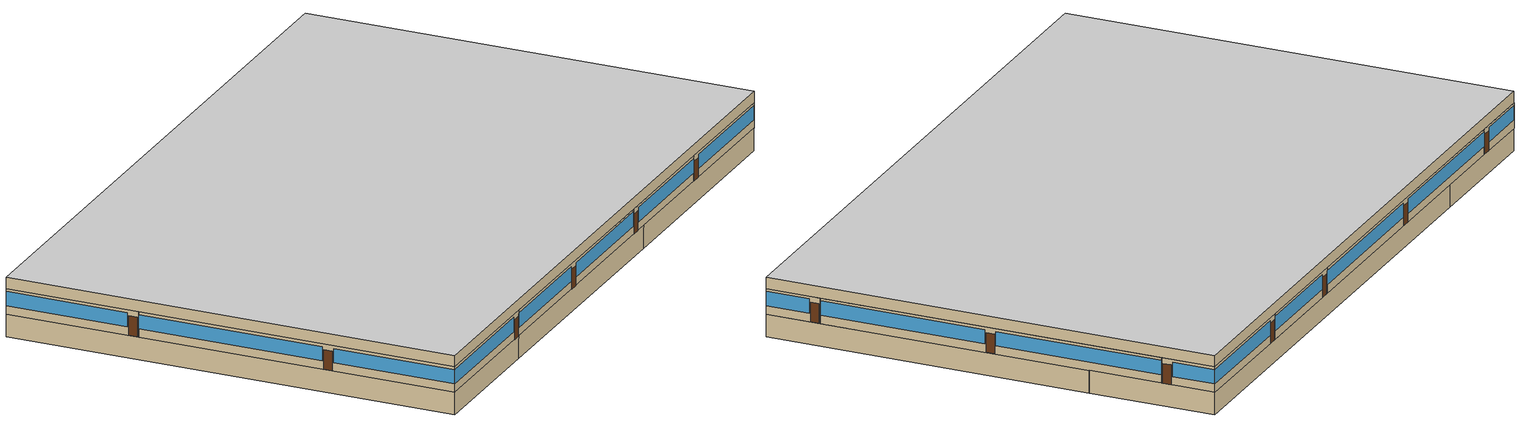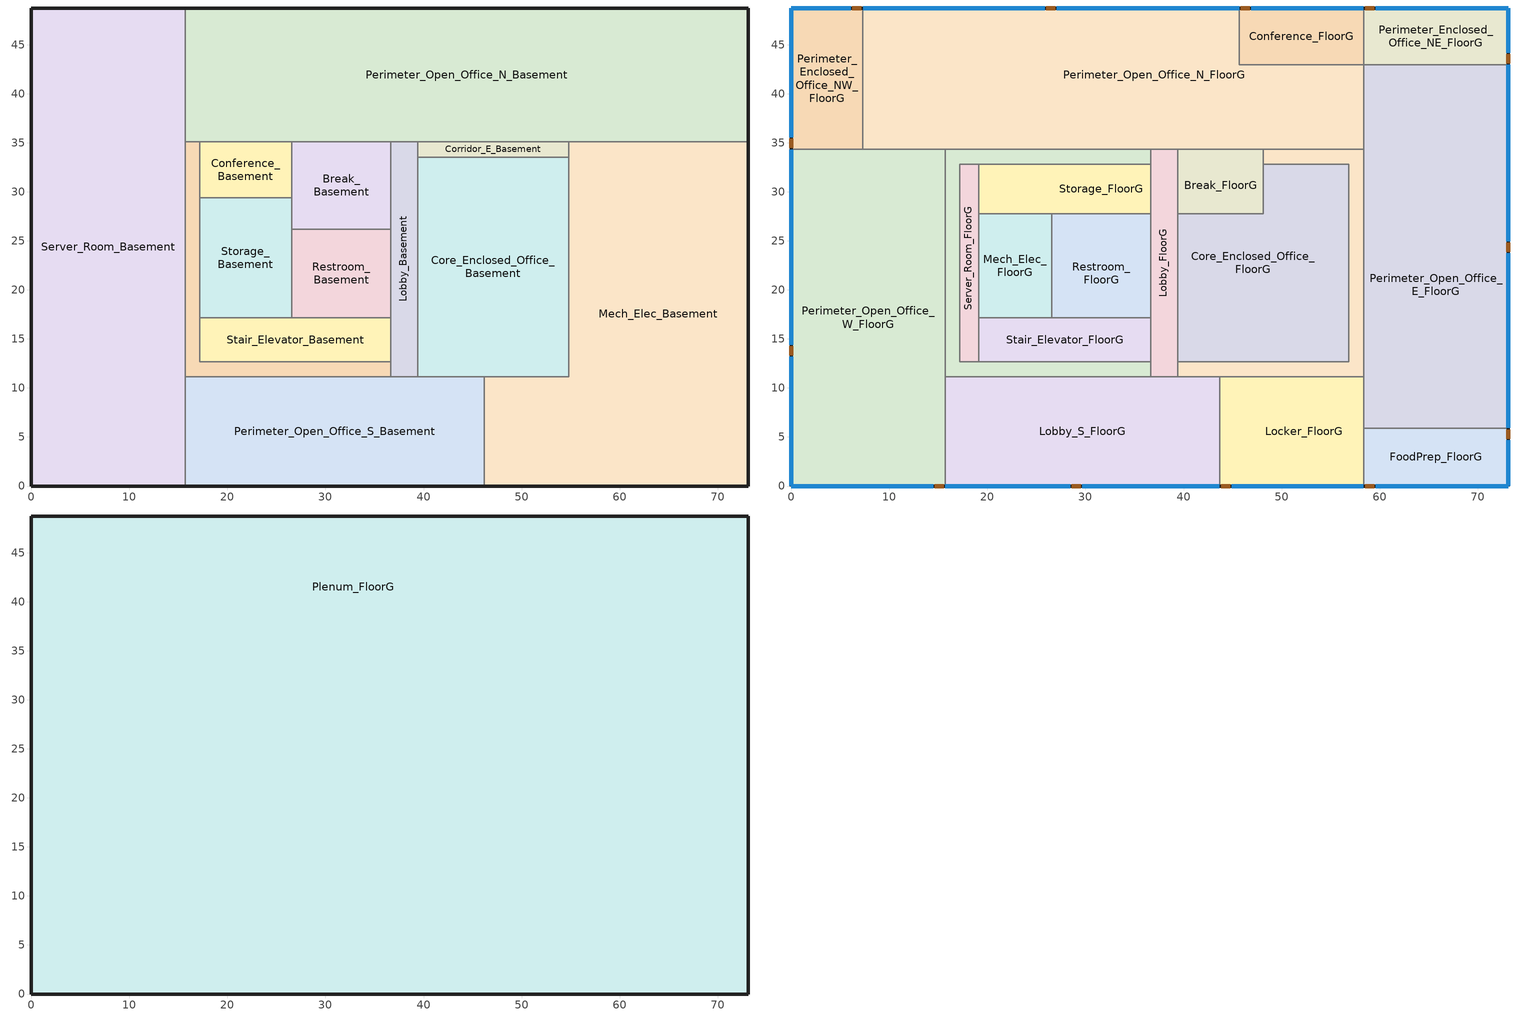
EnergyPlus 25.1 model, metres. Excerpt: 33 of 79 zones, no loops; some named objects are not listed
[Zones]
Break_Basement
 floor ground (GroundContactFloor): 36.67,35.12 36.67,26.19 26.55,26.19 26.55,35.12 z-2.44
 wall to Lobby_Basement (IntWall_MetalFramed): 36.67,26.19 36.67,35.12 z-2.44:0
 wall to Restroom_Basement (IntWall_MetalFramed): 26.55,26.19 36.67,26.19 z-2.44:0
 wall to Storage_Basement (IntWall_MetalFramed): 26.55,29.37 26.55,26.19 z-2.44:0
 wall to Conference_Basement (IntWall_MetalFramed): 26.55,35.12 26.55,29.37 z-2.44:0
 wall to Perimeter_Open_Office_N_Basement (IntWall_MetalFramed): 36.67,35.12 26.55,35.12 z-2.44:0
Conference_Basement
 floor ground (GroundContactFloor): 26.55,35.12 26.55,29.37 17.19,29.37 17.19,35.12 z-2.44
 wall to Corridor_W_Basement (IntWall_MetalFramed): 17.19,35.12 17.19,29.37 z-2.44:0
 wall to Perimeter_Open_Office_N_Basement (IntWall_MetalFramed): 26.55,35.12 17.19,35.12 z-2.44:0
 wall to Storage_Basement (IntWall_MetalFramed): 17.19,29.37 26.55,29.37 z-2.44:0
Core_Enclosed_Office_Basement
 floor ground (GroundContactFloor): 54.79,33.53 54.79,11.16 39.41,11.16 39.41,33.53 z-2.44
 wall to Mech_Elec_Basement (IntWall_MetalFramed): 46.18,11.16 54.79,11.16 54.79,33.53 z-2.44:0
 wall to Perimeter_Open_Office_S_Basement (IntWall_MetalFramed): 39.41,11.16 46.18,11.16 z-2.44:0
 wall to Lobby_Basement (IntWall_MetalFramed): 39.41,33.53 39.41,11.16 z-2.44:0
 wall to Corridor_E_Basement (IntWall_MetalFramed): 54.79,33.53 39.41,33.53 z-2.44:0
Corridor_E_Basement
 floor ground (GroundContactFloor): 54.79,35.12 54.79,33.53 39.41,33.53 39.41,35.12 z-2.44
 wall to Mech_Elec_Basement (IntWall_MetalFramed): 54.79,33.53 54.79,35.12 z-2.44:0
 wall to Lobby_Basement (IntWall_MetalFramed): 39.41,35.12 39.41,33.53 z-2.44:0
 wall to Perimeter_Open_Office_N_Basement (IntWall_MetalFramed): 54.79,35.12 39.41,35.12 z-2.44:0
Corridor_W_Basement
 floor ground (GroundContactFloor): 17.19,35.12 17.19,12.66 36.67,12.66 36.67,11.16 15.68,11.16 15.68,35.12 z-2.44
 wall to Stair_Elevator_Basement (IntWall_MetalFramed): 36.67,12.66 17.19,12.66 17.19,17.15 z-2.44:0
 wall to Lobby_Basement (IntWall_MetalFramed): 36.67,11.16 36.67,12.66 z-2.44:0
 wall to Perimeter_Open_Office_N_Basement (IntWall_MetalFramed): 17.19,35.12 15.68,35.12 z-2.44:0
 wall to Perimeter_Open_Office_S_Basement (IntWall_MetalFramed): 15.68,11.16 36.67,11.16 z-2.44:0
 wall to Server_Room_Basement (IntWall_MetalFramed): 15.68,35.12 15.68,11.16 z-2.44:0
 wall to Storage_Basement (IntWall_MetalFramed): 17.19,17.15 17.19,29.37 z-2.44:0
Lobby_Basement
 floor ground (GroundContactFloor): 39.41,35.12 39.41,11.16 36.67,11.16 36.67,35.12 z-2.44
 wall to Perimeter_Open_Office_S_Basement (IntWall_MetalFramed): 36.67,11.16 39.41,11.16 z-2.44:0
 wall to Stair_Elevator_Basement (IntWall_MetalFramed): 36.67,17.15 36.67,12.66 z-2.44:0
 wall to Perimeter_Open_Office_N_Basement (IntWall_MetalFramed): 39.41,35.12 36.67,35.12 z-2.44:0
 wall to Restroom_Basement (IntWall_MetalFramed): 36.67,26.19 36.67,17.15 z-2.44:0
Mech_Elec_Basement
 floor ground (GroundContactFloor): 73.11,35.12 73.11,0 46.18,0 46.18,11.16 54.79,11.16 54.79,35.12 z-2.44
 wall ground (ExtWall_MetalFramed_NonRes): 46.18,0 73.11,0 73.11,35.12 z-2.44:0
 wall to Perimeter_Open_Office_S_Basement (IntWall_MetalFramed): 46.18,11.16 46.18,0 z-2.44:0
 wall to Perimeter_Open_Office_N_Basement (IntWall_MetalFramed): 73.11,35.12 54.79,35.12 z-2.44:0
Perimeter_Open_Office_N_Basement
 floor ground (GroundContactFloor): 73.11,48.74 73.11,35.12 15.68,35.12 15.68,48.74 z-2.44
 wall ground (ExtWall_MetalFramed_NonRes): 73.11,35.12 73.11,48.74 15.68,48.74 z-2.44:0
 wall to Server_Room_Basement (IntWall_MetalFramed): 15.68,48.74 15.68,35.12 z-2.44:0
Perimeter_Open_Office_S_Basement
 floor ground (GroundContactFloor): 46.18,11.16 46.18,0 15.68,0 15.68,11.16 z-2.44
 wall ground (ExtWall_MetalFramed_NonRes): 15.68,0 46.18,0 z-2.44:0
 wall to Server_Room_Basement (IntWall_MetalFramed): 15.68,11.16 15.68,0 z-2.44:0
Restroom_Basement
 floor ground (GroundContactFloor): 36.67,26.19 36.67,17.15 26.55,17.15 26.55,26.19 z-2.44
 wall to Stair_Elevator_Basement (IntWall_MetalFramed): 26.55,17.15 36.67,17.15 z-2.44:0
 wall to Storage_Basement (IntWall_MetalFramed): 26.55,26.19 26.55,17.15 z-2.44:0
Server_Room_Basement
 floor ground (GroundContactFloor): 15.68,48.74 15.68,0 0,0 0,48.74 z-2.44
 wall ground (ExtWall_MetalFramed_NonRes): 15.68,48.74 0,48.74 0,0 15.68,0 z-2.44:0
Stair_Elevator_Basement
 floor ground (GroundContactFloor): 36.67,17.15 36.67,12.66 17.19,12.66 17.19,17.15 z-2.44
 wall to Storage_Basement (IntWall_MetalFramed): 26.55,17.15 17.19,17.15 z-2.44:0
Storage_Basement
 floor ground (GroundContactFloor): 26.55,29.37 26.55,17.15 17.19,17.15 17.19,29.37 z-2.44
Break_FloorG
 floor to Corridor_E_Basement (IntFloor): 48.15,34.33 48.15,33.53 39.41,33.53 39.41,34.33 z0
 floor to Core_Enclosed_Office_Basement (IntFloor): 48.15,33.53 48.15,27.75 39.41,27.75 39.41,33.53 z0
 wall to Perimeter_Open_Office_N_FloorG (IntWall_MetalFramed): 48.15,34.33 39.41,34.33 z0:2.74
 wall to Core_Enclosed_Office_FloorG (IntWall_MetalFramed): 39.41,27.75 48.15,27.75 48.15,32.83 z0:2.74
 wall to Corridor_E_FloorG (IntWall_MetalFramed): 48.15,32.83 48.15,34.33 z0:2.74
 wall to Lobby_FloorG (IntWall_MetalFramed): 39.41,34.33 39.41,27.75 z0:2.74
Conference_FloorG
 floor to Perimeter_Open_Office_N_Basement (IntFloor): 58.37,48.74 58.37,42.95 45.69,42.95 45.69,48.74 z0
 wall outside (ExtWall_MetalFramed_NonRes): 58.37,48.74 45.69,48.74 z0:2.74
 wall to Perimeter_Open_Office_N_FloorG (IntWall_MetalFramed): 45.69,48.74 45.69,42.95 58.37,42.95 z0:2.74
 wall to Perimeter_Enclosed_Office_NE_FloorG (IntWall_MetalFramed): 58.37,42.95 58.37,48.74 z0:2.74
 window (FixedWindow_NonRes): 58.35,48.74 46.91,48.74 z0.91:2.44
 door (ExtOpaqueDoorU145): 46.75,48.74 45.84,48.74 z0:2.13
Core_Enclosed_Office_FloorG
 floor to Mech_Elec_Basement (IntFloor): 56.87,32.83 56.87,12.66 54.79,12.66 54.79,32.83 z0
 floor to Core_Enclosed_Office_Basement (IntFloor): 54.79,32.83 54.79,12.66 39.41,12.66 39.41,27.75 48.15,27.75 48.15,32.83 z0
 wall to Corridor_E_FloorG (IntWall_MetalFramed): 39.41,12.66 56.87,12.66 56.87,32.83 48.15,32.83 z0:2.74
 wall to Lobby_FloorG (IntWall_MetalFramed): 39.41,27.75 39.41,12.66 z0:2.74
Corridor_E_FloorG
 floor to Mech_Elec_Basement (IntFloor): 58.37,34.33 58.37,11.16 54.79,11.16 54.79,12.66 56.87,12.66 56.87,32.83 54.79,32.83 54.79,34.33 z0
 floor to Core_Enclosed_Office_Basement (IntFloor): 54.79,12.66 54.79,11.16 39.41,11.16 39.41,12.66 z0; 54.79,33.53 54.79,32.83 48.15,32.83 48.15,33.53 z0
 floor to Corridor_E_Basement (IntFloor): 54.79,34.33 54.79,33.53 48.15,33.53 48.15,34.33 z0
 wall to Perimeter_Open_Office_E_FloorG (IntWall_MetalFramed): 58.37,11.16 58.37,34.33 z0:2.74
 wall to Perimeter_Open_Office_N_FloorG (IntWall_MetalFramed): 58.37,34.33 48.15,34.33 z0:2.74
 wall to Locker_FloorG (IntWall_MetalFramed): 43.67,11.16 58.37,11.16 z0:2.74
 wall to Lobby_S_FloorG (IntWall_MetalFramed): 39.41,11.16 43.67,11.16 z0:2.74
 wall to Lobby_FloorG (IntWall_MetalFramed): 39.41,12.66 39.41,11.16 z0:2.74
Corridor_W_FloorG
 floor to Corridor_W_Basement (IntFloor): 17.19,34.33 17.19,12.66 36.67,12.66 36.67,11.16 15.68,11.16 15.68,34.33 z0
 floor to Conference_Basement (IntFloor): 26.55,34.33 26.55,32.83 17.19,32.83 17.19,34.33 z0
 floor to Break_Basement (IntFloor): 36.67,34.33 36.67,32.83 26.55,32.83 26.55,34.33 z0
 wall to Perimeter_Open_Office_N_FloorG (IntWall_MetalFramed): 36.67,34.33 15.68,34.33 z0:2.74
 wall to Lobby_S_FloorG (IntWall_MetalFramed): 15.68,11.16 36.67,11.16 z0:2.74
 wall to Storage_FloorG (IntWall_MetalFramed): 19.11,32.83 36.67,32.83 z0:2.74
 wall to Perimeter_Open_Office_W_FloorG (IntWall_MetalFramed): 15.68,34.33 15.68,11.16 z0:2.74
 wall to Lobby_FloorG (IntWall_MetalFramed): 36.67,32.83 36.67,34.33 / 36.67,11.16 36.67,12.66 z0:2.74
 wall to Server_Room_FloorG (IntWall_MetalFramed): 19.11,12.66 17.19,12.66 17.19,32.83 19.11,32.83 z0:2.74
 wall to Stair_Elevator_FloorG (IntWall_MetalFramed): 36.67,12.66 19.11,12.66 z0:2.74
FoodPrep_FloorG
 floor to Mech_Elec_Basement (IntFloor): 73.11,5.91 73.11,0 58.37,0 58.37,5.91 z0
 wall outside (ExtWall_MetalFramed_NonRes): 58.37,0 73.11,0 73.11,5.91 z0:2.74
 wall to Locker_FloorG (IntWall_MetalFramed): 58.37,5.91 58.37,0 z0:2.74
 wall to Perimeter_Open_Office_E_FloorG (IntWall_MetalFramed): 73.11,5.91 58.37,5.91 z0:2.74
 window (FixedWindow_NonRes): 73.11,0.03 73.11,4.69 z0.91:2.45; 59.59,0 73.08,0 z0.91:2.44
 door (ExtOpaqueDoorU145): 73.11,4.84 73.11,5.76 / 58.53,0 59.44,0 z0:2.13
Lobby_FloorG
 floor to Lobby_Basement (IntFloor): 39.41,34.33 39.41,11.16 36.67,11.16 36.67,34.33 z0
 wall to Perimeter_Open_Office_N_FloorG (IntWall_MetalFramed): 39.41,34.33 36.67,34.33 z0:2.74
 wall to Lobby_S_FloorG (IntWall_MetalFramed): 36.67,11.16 39.41,11.16 z0:2.74
 wall to Restroom_FloorG (IntWall_MetalFramed): 36.67,27.75 36.67,17.15 z0:2.74
 wall to Storage_FloorG (IntWall_MetalFramed): 36.67,32.83 36.67,27.75 z0:2.74
 wall to Stair_Elevator_FloorG (IntWall_MetalFramed): 36.67,17.15 36.67,12.66 z0:2.74
Lobby_S_FloorG
 floor to Perimeter_Open_Office_S_Basement (IntFloor): 43.67,11.16 43.67,0 15.68,0 15.68,11.16 z0
 wall outside (ExtWall_MetalFramed_NonRes): 15.68,0 43.67,0 z0:2.74
 wall to Locker_FloorG (IntWall_MetalFramed): 43.67,0 43.67,11.16 z0:2.74
 wall to Perimeter_Open_Office_W_FloorG (IntWall_MetalFramed): 15.68,11.16 15.68,0 z0:2.74
 window (FixedWindow_NonRes): 29.65,0 43.65,0 / 15.71,0 28.43,0 z0.91:2.44
 door (ExtOpaqueDoorU145): 28.59,0 29.5,0 z0:2.13
Locker_FloorG
 floor to Mech_Elec_Basement (IntFloor): 58.37,11.16 58.37,0 46.18,0 46.18,11.16 z0
 floor to Perimeter_Open_Office_S_Basement (IntFloor): 46.18,11.16 46.18,0 43.67,0 43.67,11.16 z0
 wall outside (ExtWall_MetalFramed_NonRes): 43.67,0 58.37,0 z0:2.74
 wall to Perimeter_Open_Office_E_FloorG (IntWall_MetalFramed): 58.37,5.91 58.37,11.16 z0:2.74
 window (FixedWindow_NonRes): 44.89,0 58.35,0 z0.91:2.44
 door (ExtOpaqueDoorU145): 43.82,0 44.74,0 z0:2.13
Mech_Elec_FloorG
 floor to Storage_Basement (IntFloor): 26.55,27.75 26.55,17.15 19.11,17.15 19.11,27.75 z0
 wall to Restroom_FloorG (IntWall_MetalFramed): 26.55,17.15 26.55,27.75 z0:2.74
 wall to Storage_FloorG (IntWall_MetalFramed): 26.55,27.75 19.11,27.75 z0:2.74
 wall to Stair_Elevator_FloorG (IntWall_MetalFramed): 19.11,17.15 26.55,17.15 z0:2.74
 wall to Server_Room_FloorG (IntWall_MetalFramed): 19.11,27.75 19.11,17.15 z0:2.74
Perimeter_Enclosed_Office_NE_FloorG
 floor to Perimeter_Open_Office_N_Basement (IntFloor): 73.11,48.74 73.11,42.95 58.37,42.95 58.37,48.74 z0
 wall outside (ExtWall_MetalFramed_NonRes): 73.11,42.95 73.11,48.74 58.37,48.74 z0:2.74
 wall to Perimeter_Open_Office_E_FloorG (IntWall_MetalFramed): 58.37,42.95 73.11,42.95 z0:2.74
 window (FixedWindow_NonRes): 73.11,44.17 73.11,48.71 z0.91:2.45; 73.08,48.74 59.62,48.74 z0.91:2.44
 door (ExtOpaqueDoorU145): 73.11,43.11 73.11,44.02 / 59.47,48.74 58.55,48.74 z0:2.13
Perimeter_Enclosed_Office_NW_FloorG
 floor to Server_Room_Basement (IntFloor): 7.29,48.74 7.29,34.33 0,34.33 0,48.74 z0
 wall outside (ExtWall_MetalFramed_NonRes): 7.29,48.74 0,48.74 0,34.33 z0:2.74
 wall to Perimeter_Open_Office_N_FloorG (IntWall_MetalFramed): 7.29,34.33 7.29,48.74 z0:2.74
 wall to Perimeter_Open_Office_W_FloorG (IntWall_MetalFramed): 0,34.33 7.29,34.33 z0:2.74
 window (FixedWindow_NonRes): 6.08,48.74 0.03,48.74 z0.91:2.45; 0,48.71 0,35.58 z0.91:2.44
 door (ExtOpaqueDoorU145): 7.14,48.74 6.23,48.74 / 0,35.42 0,34.51 z0:2.13
Perimeter_Open_Office_E_FloorG
 floor to Mech_Elec_Basement (IntFloor): 73.11,35.12 73.11,5.91 58.37,5.91 58.37,35.12 z0
 floor to Perimeter_Open_Office_N_Basement (IntFloor): 73.11,42.95 73.11,35.12 58.37,35.12 58.37,42.95 z0
 wall outside (ExtWall_MetalFramed_NonRes): 73.11,5.91 73.11,42.95 z0:2.74
 wall to Perimeter_Open_Office_N_FloorG (IntWall_MetalFramed): 58.37,42.95 58.37,34.33 z0:2.74
 window (FixedWindow_NonRes): 73.11,5.93 73.11,23.75 / 73.11,24.97 73.11,42.93 z0.91:2.44
 door (ExtOpaqueDoorU145): 73.11,23.91 73.11,24.82 z0:2.13
Perimeter_Open_Office_N_FloorG
 floor to Server_Room_Basement (IntFloor): 15.68,48.74 15.68,34.33 7.29,34.33 7.29,48.74 z0
 floor to Perimeter_Open_Office_N_Basement (IntFloor): 45.69,48.74 45.69,42.95 58.37,42.95 58.37,35.12 15.68,35.12 15.68,48.74 z0
 floor to Corridor_W_Basement (IntFloor): 17.19,35.12 17.19,34.33 15.68,34.33 15.68,35.12 z0
 floor to Conference_Basement (IntFloor): 26.55,35.12 26.55,34.33 17.19,34.33 17.19,35.12 z0
 floor to Break_Basement (IntFloor): 36.67,35.12 36.67,34.33 26.55,34.33 26.55,35.12 z0
 floor to Lobby_Basement (IntFloor): 39.41,35.12 39.41,34.33 36.67,34.33 36.67,35.12 z0
 floor to Corridor_E_Basement (IntFloor): 54.79,35.12 54.79,34.33 39.41,34.33 39.41,35.12 z0
 floor to Mech_Elec_Basement (IntFloor): 58.37,35.12 58.37,34.33 54.79,34.33 54.79,35.12 z0
 wall outside (ExtWall_MetalFramed_NonRes): 45.69,48.74 7.29,48.74 z0:2.74
 wall to Perimeter_Open_Office_W_FloorG (IntWall_MetalFramed): 7.29,34.33 15.68,34.33 z0:2.74
 window (FixedWindow_NonRes): 45.66,48.74 27.06,48.74 / 25.85,48.74 7.32,48.74 z0.91:2.44
 door (ExtOpaqueDoorU145): 26.91,48.74 26,48.74 z0:2.13
Perimeter_Open_Office_W_FloorG
 floor to Server_Room_Basement (IntFloor): 15.68,34.33 15.68,0 0,0 0,34.33 z0
 wall outside (ExtWall_MetalFramed_NonRes): 0,34.33 0,0 15.68,0 z0:2.74
 window (FixedWindow_NonRes): 0.03,0 14.46,0 / 0,34.31 0,14.38 / 0,13.16 0,0.03 z0.91:2.44
 door (ExtOpaqueDoorU145): 14.62,0 15.53,0 / 0,14.23 0,13.31 z0:2.13
Restroom_FloorG
 floor to Restroom_Basement (IntFloor): 36.67,26.19 36.67,17.15 26.55,17.15 26.55,26.19 z0
 floor to Break_Basement (IntFloor): 36.67,27.75 36.67,26.19 26.55,26.19 26.55,27.75 z0
 wall to Stair_Elevator_FloorG (IntWall_MetalFramed): 26.55,17.15 36.67,17.15 z0:2.74
 wall to Storage_FloorG (IntWall_MetalFramed): 36.67,27.75 26.55,27.75 z0:2.74
Server_Room_FloorG
 floor to Conference_Basement (IntFloor): 19.11,32.83 19.11,29.37 17.19,29.37 17.19,32.83 z0
 floor to Storage_Basement (IntFloor): 19.11,29.37 19.11,17.15 17.19,17.15 17.19,29.37 z0
 floor to Stair_Elevator_Basement (IntFloor): 19.11,17.15 19.11,12.66 17.19,12.66 17.19,17.15 z0
 wall to Storage_FloorG (IntWall_MetalFramed): 19.11,27.75 19.11,32.83 z0:2.74
 wall to Stair_Elevator_FloorG (IntWall_MetalFramed): 19.11,12.66 19.11,17.15 z0:2.74
Stair_Elevator_FloorG
 floor to Stair_Elevator_Basement (IntFloor): 36.67,17.15 36.67,12.66 19.11,12.66 19.11,17.15 z0
Storage_FloorG
 floor to Break_Basement (IntFloor): 36.67,32.83 36.67,27.75 26.55,27.75 26.55,32.83 z0
 floor to Conference_Basement (IntFloor): 26.55,32.83 26.55,29.37 19.11,29.37 19.11,32.83 z0
 floor to Storage_Basement (IntFloor): 26.55,29.37 26.55,27.75 19.11,27.75 19.11,29.37 z0
Plenum_FloorG
 floor to Break_FloorG (IntFloor_Plenum): 48.15,34.33 48.15,27.75 39.41,27.75 39.41,34.33 z2.74
 floor to Conference_FloorG (IntFloor_Plenum): 58.37,48.74 58.37,42.95 45.69,42.95 45.69,48.74 z2.74
 floor to Core_Enclosed_Office_FloorG (IntFloor_Plenum): 56.87,32.83 56.87,12.66 39.41,12.66 39.41,27.75 48.15,27.75 48.15,32.83 z2.74
 floor to Corridor_E_FloorG (IntFloor_Plenum): 58.37,34.33 58.37,11.16 39.41,11.16 39.41,12.66 56.87,12.66 56.87,32.83 48.15,32.83 48.15,34.33 z2.74
 floor to Corridor_W_FloorG (IntFloor_Plenum): 36.67,34.33 36.67,32.83 17.19,32.83 17.19,12.66 36.67,12.66 36.67,11.16 15.68,11.16 15.68,34.33 z2.74
 floor to FoodPrep_FloorG (IntFloor_Plenum): 73.11,5.91 73.11,0 58.37,0 58.37,5.91 z2.74
 floor to Lobby_FloorG (IntFloor_Plenum): 39.41,34.33 39.41,11.16 36.67,11.16 36.67,34.33 z2.74
 floor to Lobby_S_FloorG (IntFloor_Plenum): 43.67,11.16 43.67,0 15.68,0 15.68,11.16 z2.74
 floor to Locker_FloorG (IntFloor_Plenum): 58.37,11.16 58.37,0 43.67,0 43.67,11.16 z2.74
 floor to Mech_Elec_FloorG (IntFloor_Plenum): 26.55,27.75 26.55,17.15 19.11,17.15 19.11,27.75 z2.74
 floor to Perimeter_Enclosed_Office_NE_FloorG (IntFloor_Plenum): 73.11,48.74 73.11,42.95 58.37,42.95 58.37,48.74 z2.74
 floor to Perimeter_Enclosed_Office_NW_FloorG (IntFloor_Plenum): 7.29,48.74 7.29,34.33 0,34.33 0,48.74 z2.74
 floor to Perimeter_Open_Office_E_FloorG (IntFloor_Plenum): 73.11,42.95 73.11,5.91 58.37,5.91 58.37,42.95 z2.74
 floor to Perimeter_Open_Office_N_FloorG (IntFloor_Plenum): 45.69,48.74 45.69,42.95 58.37,42.95 58.37,34.33 7.29,34.33 7.29,48.74 z2.74
 floor to Perimeter_Open_Office_W_FloorG (IntFloor_Plenum): 15.68,34.33 15.68,0 0,0 0,34.33 z2.74
 floor to Restroom_FloorG (IntFloor_Plenum): 36.67,27.75 36.67,17.15 26.55,17.15 26.55,27.75 z2.74
 floor to Server_Room_FloorG (IntFloor_Plenum): 19.11,32.83 19.11,12.66 17.19,12.66 17.19,32.83 z2.74
 floor to Stair_Elevator_FloorG (IntFloor_Plenum): 36.67,17.15 36.67,12.66 19.11,12.66 19.11,17.15 z2.74
 floor to Storage_FloorG (IntFloor_Plenum): 36.67,32.83 36.67,27.75 19.11,27.75 19.11,32.83 z2.74
 wall outside (ExtWall_MetalFramed_NonRes): 73.11,0 73.11,48.74 0,48.74 0,0 73.11,0 z2.74:3.96
 ceiling adiabatic (IntFloor): 73.11,0 73.11,48.74 0,48.74 0,0 z3.96
[Building]
OfficeLarge: North Axis {deg}=0; Loads Convergence Tolerance Value {W}=0.5; Temperature Convergence Tolerance Value {deltaC}=0.5; Solar Distribution=FullExterior; Maximum Number of Warmup Days=50
[Site:Location]
PASO ROBLES: Latitude {deg}=38.58; Longitude {deg}=-121.49; Time Zone {hr}=-8; Elevation {m}=246.888
[SizingPeriod:DesignDay] Day of Month=21; Day Type=SummerDesignDay; Dry-Bulb Temperature Range Modifier Type=DefaultMultipliers; Humidity Condition Type=WetBulb; Barometric Pressure {Pa}=98388; Wind Speed {m/s}=2.1; Wind Direction {deg}=210; Rain Indicator=No; Snow Indicator=No; Daylight Saving Time Indicator=No; Solar Model Indicator=ASHRAETau
Name | Month | Maximum Dry-Bulb Temperature {C} | Daily Dry-Bulb Temperature Range {deltaC} | Wetbulb or DewPoint at Maximum Dry-Bulb {C} | ASHRAE Clear Sky Optical Depth for Beam Irradiance (taub) | ASHRAE Clear Sky Optical Depth for Diffuse Irradiance (taud)
PASO ROBLES  August .4% Condns DB=>MCWB | 8 | 41.3 | 21.2 | 20.6 | 0.339 | 2.474
PASO ROBLES  July .4% Condns DB=>MCWB | 7 | 41.3 | 20.7 | 20.4 | 0.362 | 2.43
PASO ROBLES  June .4% Condns DB=>MCWB | 6 | 40.1 | 20.3 | 19.7 | 0.34 | 2.464
PASO ROBLES  November .4% Condns DB=>MCWB | 11 | 28.7 | 16.1 | 14.6 | 0.308 | 2.54
[Site:WaterMainsTemperature]
Calculation Method=Schedule; Temperature Schedule=WaterMainCZ04
[Material] Thermal Absorptance=0.9; Solar Absorptance=0.7
Name | Roughness | Thickness {m} | Conductivity {W/m-K} | Density {kg/m3} | Specific Heat {J/kg-K} | Visible Absorptance
Air - Metal Wall Framing - 16 or 24 in. OC | Smooth | 0.1397 | 1.22017 | 1.28148 | 1004.832 | 0.7
ExtWall_MetalFramed_NonRes Insulation | Smooth | 0.0023876 | 0.0230188 | 16.0185 | 1130.436 | 0.7
Gypsum Board - 5/8 in. | MediumRough | 0.016002 | 0.158656 | 640.739 | 1130.436 | 0.8
Stucco - 7/8 in. | MediumRough | 0.022352 | 0.700948 | 1855.1 | 837.36 | 0.8
Concrete - 140 lb/ft3 - 4 in. | MediumRough | 0.1016 | 1.9514 | 2239.06 | 921.096 | 0.8
Carpet - 3/4 in. | Smooth | 0.01905 | 0.0455183 | 288.332 | 1381.644 | 0.8
Metal Deck - 1/16 in. | MediumRough | 0.0015875 | 45.3452 | 7820.53 | 502.416 | 0.8
Acoustic Tile - 3/4 in. | MediumRough | 0.01905 | 0.0576335 | 288.332 | 795.492 | 0.8
[Material:NoMass]
ExtOpaqueDoorU145 Material: Roughness=MediumSmooth; Thermal Resistance {m2-K/W}=0.00212643; Thermal Absorptance=0.9; Solar Absorptance=0.7; Visible Absorptance=0.7
[WindowMaterial:SimpleGlazingSystem]
FixedWindow_NonRes Material: U-Factor {W/m2-K}=4.20191; Solar Heat Gain Coefficient=0.52; Visible Transmittance=0.42
[Construction]
FixedWindow_NonRes: FixedWindow_NonRes Material
IntWall_MetalFramed: Gypsum Board - 5/8 in., Air - Metal Wall Framing - 16 or 24 in. OC, Gypsum Board - 5/8 in.
ExtWall_MetalFramed_NonRes: Stucco - 7/8 in., ExtWall_MetalFramed_NonRes Insulation, Air - Metal Wall Framing - 16 or 24 in. OC, Gypsum Board - 5/8 in.
ExtOpaqueDoorU145: ExtOpaqueDoorU145 Material
IntFloor: Metal Deck - 1/16 in., Concrete - 140 lb/ft3 - 4 in., Carpet - 3/4 in.
IntFloor_Plenum: Acoustic Tile - 3/4 in.
GroundContactFloor: Concrete - 140 lb/ft3 - 4 in., Carpet - 3/4 in.
[Daylighting:Controls] Lighting Control Type=Continuous; Minimum Input Power Fraction for Continuous or ContinuousOff Dimming Control=0.1; Minimum Light Output Fraction for Continuous or ContinuousOff Dimming Control=0.1; Number of Stepped Control Steps=1; Probability Lighting will be Reset When Needed in Manual Stepped Control=1; Glare Calculation Azimuth Angle of View Direction Clockwise from Zone y-Axis {deg}=0; Fraction of Lights Controlled by Reference Point 1=1; Illuminance Setpoint at Reference Point 1 {lux}=287.5; Fraction of Lights Controlled by Reference Point 2=0; Illuminance Setpoint at Reference Point 2 {lux}=1150
Name | Zone or Space | Glare Calculation Daylighting Reference Point | Daylighting Reference Point 1 | Daylighting Reference Point 2
Lobby_S_FloorG DaylightingControls | Lobby_S_FloorG | Lobby_S_FloorG_DaylRefPt1 | Lobby_S_FloorG_DaylRefPt1 | Lobby_S_FloorG_DaylRefPt2
Perimeter_Open_ Office_E_FloorG DaylightingControls | Perimeter_Open_Office_E_FloorG | Perimeter_Open_Office_E_FloorG__DaylRefPt1 | Perimeter_Open_Office_E_FloorG__DaylRefPt1 | Perimeter_Open_Office_E_FloorG__DaylRefPt2
Perimeter_Open_ Office_N_FloorG DaylightingControls | Perimeter_Open_Office_N_FloorG | Perimeter_Open_Office_N_FloorG_DaylRefPt1 | Perimeter_Open_Office_N_FloorG_DaylRefPt1 | Perimeter_Open_Office_N_FloorG_DaylRefPt2
Perimeter_Open_ Office_W_FloorG DaylightingControls | Perimeter_Open_Office_W_FloorG | Perimeter_open_Office_W_FloorG__DaylRefPt1 | Perimeter_open_Office_W_FloorG__DaylRefPt1 | Perimeter_open_Office_W_FloorG__DaylRefPt2
[Zone] Type=1; Multiplier=1; Ceiling Height {m}=autocalculate; Volume {m3}=autocalculate
Name | Floor Area {m2} | Part of Total Floor Area
Perimeter_Open_Office_N_Basement | 781.952 | Yes
Perimeter_Open_Office_S_Basement | 340.228 | Yes
Core_Enclosed_Office_Basement | 344.083 | Yes
Perimeter_Open_Office_N_FloorG | 653.201 | Yes
Perimeter_Open_Office_W_FloorG | 538.443 | Yes
Perimeter_Open_Office_E_FloorG | 545.85 | Yes
Perimeter_Enclosed_Office_NE_FloorG | 85.2274 | Yes
Perimeter_Enclosed_Office_NW_FloorG | 105.037 | Yes
Core_Enclosed_Office_FloorG | 307.695 | Yes
Server_Room_Basement | 764.406 | Yes
Mech_Elec_Basement | 739.322 | Yes
Mech_Elec_FloorG | 78.8746 | Yes
Conference_Basement | 53.8559 | Yes
Conference_FloorG | 73.39337 | Yes
Break_Basement | 90.3946 | Yes
Break_FloorG | 57.4187 | Yes
Storage_Basement | 114.364 | Yes
Storage_FloorG | 89.0958 | Yes
Restroom_Basement | 91.6024 | Yes
Restroom_FloorG | 107.396 | Yes
Lobby_Basement | 65.6824 | Yes
Lobby_S_FloorG | 312.213 | Yes
Lobby_FloorG | 63.4862 | Yes
Stair_Elevator_Basement | 87.4217 | Yes
Stair_Elevator_FloorG | 78.7817 | Yes
Corridor_W_Basement | 24.4242 | Yes
Corridor_E_Basement | 65.3108 | Yes
Corridor_W_FloorG | 93.4493 | Yes
Corridor_E_FloorG | 74.1468 | Yes
Server_Room_FloorG | 38.8279 | Yes
FoodPrep_FloorG | 87.0445 | Yes
Locker_FloorG | 168.616 | Yes
Plenum_FloorG | 3563.02 | No
[People] Number of People Calculation Method=People/Area; Fraction Radiant=0.3; Sensible Heat Fraction=autocalculate; Carbon Dioxide Generation Rate {m3/s-W}=3.82e-08; Enable ASHRAE 55 Comfort Warnings=No; Mean Radiant Temperature Calculation Type=EnclosureAveraged; Clothing Insulation Calculation Method=ClothingInsulationSchedule; Cold Stress Temperature Threshold {C}=15.56; Heat Stress Temperature Threshold {C}=30
Name | Zone or ZoneList or Space or SpaceList | Number of People Schedule | People per Floor Area {person/m2} | Activity Level Schedule
People_Server_Room_Basement | Server_Room_Basement | OfficeLargeDataOccupancy | 0 | ComputerRoomPeopleActivityLevel
People_FoodPrep_FloorG | FoodPrep_FloorG | OfficeLargeOfficeOccupancy | 0.0322918 | KitchenPeopleActivityLevel
People_Locker_FloorG | Locker_FloorG | OfficeLargeOfficeOccupancy | 0.107639 | LockerRoomPeopleActivityLevel
[Lights] Design Level Calculation Method=Watts/Area; Return Air Fraction=0; Fraction Radiant=0.58; Fraction Visible=0; Fraction Replaceable=1; Return Air Fraction Calculated from Plenum Temperature=No; Return Air Fraction Function of Plenum Temperature Coefficient 1=0; Return Air Fraction Function of Plenum Temperature Coefficient 2 {1/K}=0
Name | Zone or ZoneList or Space or SpaceList | Schedule | Watts per Floor Area {W/m2}
Lights_Server_Room_Basement | Server_Room_Basement | OfficeLargeDataLights | 11.8403
Lights_FoodPrep_FloorG | FoodPrep_FloorG | OfficeLargeOfficeLights | 17.2223
Lights_Locker_FloorG | Locker_FloorG | OfficeLargeOfficeLights | 8.61113
[ElectricEquipment] Design Level Calculation Method=Watts/Area; Fraction Latent=0; Fraction Radiant=0.2; Fraction Lost=0
Name | Zone or ZoneList or Space or SpaceList | Schedule | Watts per Floor Area {W/m2}
Equip_Server_Room_Basement | Server_Room_Basement | OfficeLargeDataElecEquipment | 484.376
Equip_FoodPrep_FloorG | FoodPrep_FloorG | OfficeLargeOfficeElecEquipment | 16.1459
Equip_Locker_FloorG | Locker_FloorG | OfficeLargeOfficeElecEquipment | 5.38196
[ZoneInfiltration:DesignFlowRate] Design Flow Rate Calculation Method=Flow/ExteriorWallArea; Flow Rate per Exterior Surface Area {m3/s-m2}=0.00104292; Constant Term Coefficient=1; Temperature Term Coefficient=0; Velocity Term Coefficient=0.224052; Velocity Squared Term Coefficient=0; Density Basis=Outdoor
Name | Zone or ZoneList or Space or SpaceList | Schedule
Infil_Perimeter_Open_Office_N_Basement | Perimeter_Open_Office_N_Basement | OfficeLargeOfficeInfiltration
Infil_Perimeter_Open_Office_S_Basement | Perimeter_Open_Office_S_Basement | OfficeLargeOfficeInfiltration
Infil_Core_Enclosed_Office_Basement | Core_Enclosed_Office_Basement | OfficeLargeOfficeInfiltration
Infil_Perimeter_Open_Office_N_FloorG | Perimeter_Open_Office_N_FloorG | OfficeLargeOfficeInfiltration
Infil_Perimeter_Open_Office_W_FloorG | Perimeter_Open_Office_W_FloorG | OfficeLargeOfficeInfiltration
Infil_Perimeter_Open_Office_E_FloorG | Perimeter_Open_Office_E_FloorG | OfficeLargeOfficeInfiltration
Infil_Perimeter_Enclosed_Office_NE_FloorG | Perimeter_Enclosed_Office_NE_FloorG | OfficeLargeOfficeInfiltration
Infil_Perimeter_Enclosed_Office_NW_FloorG | Perimeter_Enclosed_Office_NW_FloorG | OfficeLargeOfficeInfiltration
Infil_Core_Enclosed_Office_FloorG | Core_Enclosed_Office_FloorG | OfficeLargeOfficeInfiltration
Infil_Server_Room_Basement | Server_Room_Basement | OfficeLargeDataInfiltration
Infil_Mech_Elec_Basement | Mech_Elec_Basement | OfficeLargeOfficeInfiltration
Infil_Mech_Elec_FloorG | Mech_Elec_FloorG | OfficeLargeOfficeInfiltration
Infil_Conference_Basement | Conference_Basement | OfficeLargeOfficeInfiltration
Infil_Conference_FloorG | Conference_FloorG | OfficeLargeOfficeInfiltration
Infil_Break_Basement | Break_Basement | OfficeLargeOfficeInfiltration
Infil_Break_FloorG | Break_FloorG | OfficeLargeOfficeInfiltration
Infil_Storage_Basement | Storage_Basement | OfficeLargeOfficeInfiltration
Infil_Storage_FloorG | Storage_FloorG | OfficeLargeOfficeInfiltration
Infil_Restroom_Basement | Restroom_Basement | OfficeLargeOfficeInfiltration
Infil_Restroom_FloorG | Restroom_FloorG | OfficeLargeOfficeInfiltration
Infil_Lobby_Basement | Lobby_Basement | OfficeLargeOfficeInfiltration
Infil_Lobby_S_FloorG | Lobby_S_FloorG | OfficeLargeOfficeInfiltration
Infil_Lobby_FloorG | Lobby_FloorG | OfficeLargeOfficeInfiltration
Infil_Stair_Elevator_Basement | Stair_Elevator_Basement | OfficeLargeOfficeInfiltration
Infil_Stair_Elevator_FloorG | Stair_Elevator_FloorG | OfficeLargeOfficeInfiltration
Infil_Corridor_W_Basement | Corridor_W_Basement | OfficeLargeOfficeInfiltration
Infil_Corridor_E_Basement | Corridor_E_Basement | OfficeLargeOfficeInfiltration
Infil_Corridor_W_FloorG | Corridor_W_FloorG | OfficeLargeOfficeInfiltration
Infil_Corridor_E_FloorG | Corridor_E_FloorG | OfficeLargeOfficeInfiltration
Infil_Server_Room_FloorG | Server_Room_FloorG | OfficeLargeDataInfiltration
Infil_FoodPrep_FloorG | FoodPrep_FloorG | OfficeLargeOfficeInfiltration
Infil_Locker_FloorG | Locker_FloorG | OfficeLargeOfficeInfiltration
[Exterior:Lights] Control Option=AstronomicalClock
Name | Schedule | Design Level {W}
ExtLights_Motion_OfficeLarge | OfficeLargeExtLightingMotionCtrl | 15940.1
ExtLights_NonMotion_OfficeLarge | OfficeLargeExtLightingNonMotionCtrl | 1548.96
[Exterior:FuelEquipment]
Elevator_OfficeLarge: Fuel Use Type=Electricity; Schedule=OfficeLargeElevator; Design Level {W}=140657
[DesignSpecification:OutdoorAir]
DSOA_Server_Room_FloorG: Outdoor Air Method=Maximum; Outdoor Air Flow per Person {m3/s-person}=0.00707921; Outdoor Air Flow per Zone Floor Area {m3/s-m2}=0.000762; Outdoor Air Flow per Zone {m3/s}=0; Outdoor Air Flow Air Changes per Hour {1/hr}=0; Outdoor Air Schedule=OfficeLargeDataHVACAvail
[Sizing:Zone]
Server_Room_FloorG: Zone Cooling Design Supply Air Temperature Input Method=SupplyAirTemperature; Zone Cooling Design Supply Air Temperature {C}=12.8; Zone Cooling Design Supply Air Temperature Difference {deltaC}=8.33333; Zone Heating Design Supply Air Temperature Input Method=SupplyAirTemperature; Zone Heating Design Supply Air Temperature {C}=40; Zone Heating Design Supply Air Temperature Difference {deltaC}=13.8889; Zone Cooling Design Supply Air Humidity Ratio {kgWater/kgDryAir}=0.0085; Zone Heating Design Supply Air Humidity Ratio {kgWater/kgDryAir}=0.008; Design Specification Outdoor Air Object=DSOA_Server_Room_FloorG; Cooling Design Air Flow Method=DesignDay; Cooling Design Air Flow Rate {m3/s}=0; Cooling Minimum Air Flow per Zone Floor Area {m3/s-m2}=0.000762; Cooling Minimum Air Flow {m3/s}=0; Cooling Minimum Air Flow Fraction=0; Heating Design Air Flow Method=DesignDay; Heating Design Air Flow Rate {m3/s}=0; Heating Maximum Air Flow per Zone Floor Area {m3/s-m2}=0.002032; Heating Maximum Air Flow {m3/s}=0.141576; Heating Maximum Air Flow Fraction=0.5; Account for Dedicated Outdoor Air System=No; Zone Load Sizing Method=Sensible Load Only No Latent Load; Zone Latent Cooling Design Supply Air Humidity Ratio Input Method=HumidityRatioDifference; Zone Cooling Design Supply Air Humidity Ratio Difference {kgWater/kgDryAir}=0.005; Zone Latent Heating Design Supply Air Humidity Ratio Input Method=HumidityRatioDifference; Zone Humidification Design Supply Air Humidity Ratio Difference {kgWater/kgDryAir}=0.005; Type of Space Sum to Use=Coincident
[Zone equipment]
Server_Room_FloorG: CRAC DX Clg_FloorG
[Schedule:Day:Hourly]
LockerRoomPeopleActivityLevelWD; LockerRoomPeopleActivityLevelSat; LockerRoomPeopleActivityLevelSun: Activity Level, 213.9, 213.9, 213.9, 213.9, 213.9, 213.9, 213.9, 213.9, 213.9, 213.9, 213.9, 213.9, 213.9, 213.9, 213.9, 213.9, 213.9, 213.9, 213.9, 213.9, 213.9, 213.9, 213.9, 213.9
KitchenPeopleActivityLevelWD; KitchenPeopleActivityLevelSat; KitchenPeopleActivityLevelSun: Activity Level, 219.8, 219.8, 219.8, 219.8, 219.8, 219.8, 219.8, 219.8, 219.8, 219.8, 219.8, 219.8, 219.8, 219.8, 219.8, 219.8, 219.8, 219.8, 219.8, 219.8, 219.8, 219.8, 219.8, 219.8
OfficeLargeOfficeOccupancyWD: Fraction, 0, 0, 0, 0, 0, 0, 0.1, 0.2, 0.95, 0.95, 0.95, 0.95, 0.5, 0.95, 0.95, 0.95, 0.95, 0.3, 0.1, 0.1, 0.1, 0.1, 0.05, 0.05
OfficeLargeOfficeOccupancySat; OfficeLargeOfficeOccupancySun: Fraction, 0, 0, 0, 0, 0, 0, 0.05, 0.05, 0.05, 0.05, 0.05, 0.05, 0.05, 0.05, 0.05, 0.05, 0.05, 0.05, 0, 0, 0, 0, 0, 0
OfficeLargeOfficeLightsWD: Fraction, 0.05, 0.05, 0.05, 0.05, 0.05, 0.1, 0.1, 0.3, 0.65, 0.65, 0.65, 0.65, 0.65, 0.65, 0.65, 0.65, 0.65, 0.35, 0.3, 0.3, 0.2, 0.2, 0.1, 0.05
OfficeLargeOfficeLightsSat; OfficeLargeOfficeLightsSun: Fraction, 0.05, 0.05, 0.05, 0.05, 0.05, 0.05, 0.05, 0.05, 0.05, 0.05, 0.05, 0.05, 0.05, 0.05, 0.05, 0.05, 0.05, 0.05, 0.05, 0.05, 0.05, 0.05, 0.05, 0.05
OfficeLargeOfficeElecEquipmentWD: Fraction, 0.45, 0.45, 0.45, 0.45, 0.45, 0.45, 0.45, 0.74, 0.87, 0.9, 0.9, 0.9, 0.9, 0.9, 0.9, 0.9, 0.9, 0.7, 0.5, 0.5, 0.5, 0.45, 0.45, 0.45
OfficeLargeOfficeElecEquipmentSat; OfficeLargeOfficeElecEquipmentSun: Fraction, 0.43, 0.43, 0.43, 0.43, 0.43, 0.43, 0.43, 0.43, 0.43, 0.43, 0.43, 0.43, 0.43, 0.43, 0.43, 0.43, 0.43, 0.43, 0.43, 0.43, 0.43, 0.43, 0.43, 0.43
OfficeLargeOfficeInfiltrationWD: Fraction, 1, 1, 1, 1, 1, 0.25, 0.25, 0.25, 0.25, 0.25, 0.25, 0.25, 0.25, 0.25, 0.25, 0.25, 0.25, 0.25, 0.25, 0.25, 0.25, 0.25, 0.25, 0.25
OfficeLargeOfficeInfiltrationSat; OfficeLargeOfficeInfiltrationSun; OfficeLargeExtLightingNonMotionCtrlWD; OfficeLargeExtLightingNonMotionCtrlSat; OfficeLargeExtLightingNonMotionCtrlSun; OfficeLargeElevatorSummer; OfficeLargeDataElecEquipment_AprAugDec: Fraction, 1, 1, 1, 1, 1, 1, 1, 1, 1, 1, 1, 1, 1, 1, 1, 1, 1, 1, 1, 1, 1, 1, 1, 1
OfficeLargeDataOccupancyWD: Fraction, 0, 0, 0, 0, 0.05, 0.1, 0.25, 0.65, 0.65, 0.65, 0.65, 0.6, 0.6, 0.65, 0.65, 0.65, 0.65, 0.4, 0.25, 0.1, 0.05, 0.05, 0.05, 0
OfficeLargeDataOccupancySat; OfficeLargeDataOccupancySun: Fraction, 0, 0, 0, 0, 0, 0, 0, 0.05, 0.05, 0.05, 0.05, 0.05, 0.05, 0.05, 0.05, 0.05, 0.05, 0.05, 0.05, 0.05, 0, 0, 0, 0
OfficeLargeDataLightsWD: Fraction, 0.05, 0.05, 0.05, 0.05, 0.1, 0.2, 0.4, 0.7, 0.8, 0.85, 0.85, 0.85, 0.85, 0.85, 0.85, 0.85, 0.85, 0.8, 0.35, 0.1, 0.1, 0.1, 0.1, 0.1
OfficeLargeDataLightsSat; OfficeLargeDataLightsSun: Fraction, 0.05, 0.05, 0.05, 0.05, 0.05, 0.1, 0.1, 0.15, 0.15, 0.15, 0.15, 0.15, 0.15, 0.15, 0.15, 0.15, 0.15, 0.1, 0.1, 0.1, 0.05, 0.05, 0.05, 0.05
OfficeLargeDataHVACAvailWD; OfficeLargeDataHVACAvailSat; OfficeLargeDataHVACAvailSun: OnOff, 1, 1, 1, 1, 1, 1, 1, 1, 1, 1, 1, 1, 1, 1, 1, 1, 1, 1, 1, 1, 1, 1, 1, 1
OfficeLargeDataInfiltrationWD; OfficeLargeDataInfiltrationSat; OfficeLargeDataInfiltrationSun; OfficeLargeDataElecEquipment_JanMaySep: Fraction, 0.25, 0.25, 0.25, 0.25, 0.25, 0.25, 0.25, 0.25, 0.25, 0.25, 0.25, 0.25, 0.25, 0.25, 0.25, 0.25, 0.25, 0.25, 0.25, 0.25, 0.25, 0.25, 0.25, 0.25
OfficeLargeElevatorWD; OfficeLargeExtLightingMotionCtrlSat; OfficeLargeExtLightingMotionCtrlSun: Fraction, 0, 0, 0, 0, 0, 1, 1, 1, 1, 1, 1, 1, 1, 1, 1, 1, 1, 1, 1, 1, 1, 1, 1, 1
OfficeLargeElevatorSat; OfficeLargeElevatorSun; OfficeLargeElevatorWinter: Fraction, 0, 0, 0, 0, 0, 0, 0, 0, 0, 0, 0, 0, 0, 0, 0, 0, 0, 0, 0, 0, 0, 0, 0, 0
OfficeLargeExtLightingMotionCtrlWD: Fraction, 0, 0, 0, 0, 0, 1, 1, 1, 1, 1, 1, 1, 1, 1, 1, 1, 1, 1, 1, 1, 1, 1, 0, 0
ComputerRoomPeopleActivityLevelWD; ComputerRoomPeopleActivityLevelSat; ComputerRoomPeopleActivityLevelSun: Activity Level, 120, 120, 120, 120, 120, 120, 120, 120, 120, 120, 120, 120, 120, 120, 120, 120, 120, 120, 120, 120, 120, 120, 120, 120
OfficeLargeDataElecEquipment_FebJunOct: Fraction, 0.5, 0.5, 0.5, 0.5, 0.5, 0.5, 0.5, 0.5, 0.5, 0.5, 0.5, 0.5, 0.5, 0.5, 0.5, 0.5, 0.5, 0.5, 0.5, 0.5, 0.5, 0.5, 0.5, 0.5
OfficeLargeDataElecEquipment_MarJulNov: Fraction, 0.75, 0.75, 0.75, 0.75, 0.75, 0.75, 0.75, 0.75, 0.75, 0.75, 0.75, 0.75, 0.75, 0.75, 0.75, 0.75, 0.75, 0.75, 0.75, 0.75, 0.75, 0.75, 0.75, 0.75
[Schedule:Week:Daily]
ComputerRoomPeopleActivityLevelWk: ComputerRoomPeopleActivityLevelSun, ComputerRoomPeopleActivityLevelWD, ComputerRoomPeopleActivityLevelWD, ComputerRoomPeopleActivityLevelWD, ComputerRoomPeopleActivityLevelWD, ComputerRoomPeopleActivityLevelWD, ComputerRoomPeopleActivityLevelSat, ComputerRoomPeopleActivityLevelSun, ComputerRoomPeopleActivityLevelWD, ComputerRoomPeopleActivityLevelWD, ComputerRoomPeopleActivityLevelSun, ComputerRoomPeopleActivityLevelSun
KitchenPeopleActivityLevelWk: KitchenPeopleActivityLevelSun, KitchenPeopleActivityLevelWD, KitchenPeopleActivityLevelWD, KitchenPeopleActivityLevelWD, KitchenPeopleActivityLevelWD, KitchenPeopleActivityLevelWD, KitchenPeopleActivityLevelSat, KitchenPeopleActivityLevelSun, KitchenPeopleActivityLevelWD, KitchenPeopleActivityLevelWD, KitchenPeopleActivityLevelSun, KitchenPeopleActivityLevelSun
LockerRoomPeopleActivityLevelWk: LockerRoomPeopleActivityLevelSun, LockerRoomPeopleActivityLevelWD, LockerRoomPeopleActivityLevelWD, LockerRoomPeopleActivityLevelWD, LockerRoomPeopleActivityLevelWD, LockerRoomPeopleActivityLevelWD, LockerRoomPeopleActivityLevelSat, LockerRoomPeopleActivityLevelSun, LockerRoomPeopleActivityLevelWD, LockerRoomPeopleActivityLevelWD, LockerRoomPeopleActivityLevelSun, LockerRoomPeopleActivityLevelSun
OfficeLargeDataHVACAvailWk: OfficeLargeDataHVACAvailSun, OfficeLargeDataHVACAvailWD, OfficeLargeDataHVACAvailWD, OfficeLargeDataHVACAvailWD, OfficeLargeDataHVACAvailWD, OfficeLargeDataHVACAvailWD, OfficeLargeDataHVACAvailSat, OfficeLargeDataHVACAvailSun, OfficeLargeDataHVACAvailWD, OfficeLargeDataHVACAvailWD, OfficeLargeDataHVACAvailSun, OfficeLargeDataHVACAvailSun
OfficeLargeDataInfiltrationWk: OfficeLargeDataInfiltrationSun, OfficeLargeDataInfiltrationWD, OfficeLargeDataInfiltrationWD, OfficeLargeDataInfiltrationWD, OfficeLargeDataInfiltrationWD, OfficeLargeDataInfiltrationWD, OfficeLargeDataInfiltrationSat, OfficeLargeDataInfiltrationSun, OfficeLargeDataInfiltrationWD, OfficeLargeDataInfiltrationWD, OfficeLargeDataInfiltrationSun, OfficeLargeDataInfiltrationSun
OfficeLargeDataLightsWk: OfficeLargeDataLightsSun, OfficeLargeDataLightsWD, OfficeLargeDataLightsWD, OfficeLargeDataLightsWD, OfficeLargeDataLightsWD, OfficeLargeDataLightsWD, OfficeLargeDataLightsSat, OfficeLargeDataLightsSun, OfficeLargeDataLightsWD, OfficeLargeDataLightsWD, OfficeLargeDataLightsSun, OfficeLargeDataLightsSun
OfficeLargeDataOccupancyWk: OfficeLargeDataOccupancySun, OfficeLargeDataOccupancyWD, OfficeLargeDataOccupancyWD, OfficeLargeDataOccupancyWD, OfficeLargeDataOccupancyWD, OfficeLargeDataOccupancyWD, OfficeLargeDataOccupancySat, OfficeLargeDataOccupancySun, OfficeLargeDataOccupancyWD, OfficeLargeDataOccupancyWD, OfficeLargeDataOccupancySun, OfficeLargeDataOccupancySun
OfficeLargeElevatorWk: OfficeLargeElevatorSun, OfficeLargeElevatorWD, OfficeLargeElevatorWD, OfficeLargeElevatorWD, OfficeLargeElevatorWD, OfficeLargeElevatorWD, OfficeLargeElevatorSat, OfficeLargeElevatorSun, OfficeLargeElevatorSummer, OfficeLargeElevatorWinter, OfficeLargeElevatorSun, OfficeLargeElevatorSun
OfficeLargeExtLightingMotionCtrlWk: OfficeLargeExtLightingMotionCtrlSun, OfficeLargeExtLightingMotionCtrlWD, OfficeLargeExtLightingMotionCtrlWD, OfficeLargeExtLightingMotionCtrlWD, OfficeLargeExtLightingMotionCtrlWD, OfficeLargeExtLightingMotionCtrlWD, OfficeLargeExtLightingMotionCtrlSat, OfficeLargeExtLightingMotionCtrlSun, OfficeLargeExtLightingMotionCtrlWD, OfficeLargeExtLightingMotionCtrlWD, OfficeLargeExtLightingMotionCtrlSun, OfficeLargeExtLightingMotionCtrlSun
OfficeLargeExtLightingNonMotionCtrlWk: OfficeLargeExtLightingNonMotionCtrlSun, OfficeLargeExtLightingNonMotionCtrlWD, OfficeLargeExtLightingNonMotionCtrlWD, OfficeLargeExtLightingNonMotionCtrlWD, OfficeLargeExtLightingNonMotionCtrlWD, OfficeLargeExtLightingNonMotionCtrlWD, OfficeLargeExtLightingNonMotionCtrlSat, OfficeLargeExtLightingNonMotionCtrlSun, OfficeLargeExtLightingNonMotionCtrlWD, OfficeLargeExtLightingNonMotionCtrlWD, OfficeLargeExtLightingNonMotionCtrlSun, OfficeLargeExtLightingNonMotionCtrlSun
OfficeLargeOfficeElecEquipmentWk: OfficeLargeOfficeElecEquipmentSun, OfficeLargeOfficeElecEquipmentWD, OfficeLargeOfficeElecEquipmentWD, OfficeLargeOfficeElecEquipmentWD, OfficeLargeOfficeElecEquipmentWD, OfficeLargeOfficeElecEquipmentWD, OfficeLargeOfficeElecEquipmentSat, OfficeLargeOfficeElecEquipmentSun, OfficeLargeOfficeElecEquipmentWD, OfficeLargeOfficeElecEquipmentWD, OfficeLargeOfficeElecEquipmentSun, OfficeLargeOfficeElecEquipmentSun
OfficeLargeOfficeInfiltrationWk: OfficeLargeOfficeInfiltrationSun, OfficeLargeOfficeInfiltrationWD, OfficeLargeOfficeInfiltrationWD, OfficeLargeOfficeInfiltrationWD, OfficeLargeOfficeInfiltrationWD, OfficeLargeOfficeInfiltrationWD, OfficeLargeOfficeInfiltrationSat, OfficeLargeOfficeInfiltrationSun, OfficeLargeOfficeInfiltrationWD, OfficeLargeOfficeInfiltrationWD, OfficeLargeOfficeInfiltrationSun, OfficeLargeOfficeInfiltrationSun
OfficeLargeOfficeLightsWk: OfficeLargeOfficeLightsSun, OfficeLargeOfficeLightsWD, OfficeLargeOfficeLightsWD, OfficeLargeOfficeLightsWD, OfficeLargeOfficeLightsWD, OfficeLargeOfficeLightsWD, OfficeLargeOfficeLightsSat, OfficeLargeOfficeLightsSun, OfficeLargeOfficeLightsWD, OfficeLargeOfficeLightsWD, OfficeLargeOfficeLightsSun, OfficeLargeOfficeLightsSun
OfficeLargeOfficeOccupancyWk: OfficeLargeOfficeOccupancySun, OfficeLargeOfficeOccupancyWD, OfficeLargeOfficeOccupancyWD, OfficeLargeOfficeOccupancyWD, OfficeLargeOfficeOccupancyWD, OfficeLargeOfficeOccupancyWD, OfficeLargeOfficeOccupancySat, OfficeLargeOfficeOccupancySun, OfficeLargeOfficeOccupancyWD, OfficeLargeOfficeOccupancyWD, OfficeLargeOfficeOccupancySun, OfficeLargeOfficeOccupancySun
OfficeLargeDataElecEquipment_Wk_JanMaySep: OfficeLargeDataElecEquipment_JanMaySep, OfficeLargeDataElecEquipment_JanMaySep, OfficeLargeDataElecEquipment_JanMaySep, OfficeLargeDataElecEquipment_JanMaySep, OfficeLargeDataElecEquipment_JanMaySep, OfficeLargeDataElecEquipment_JanMaySep, OfficeLargeDataElecEquipment_JanMaySep, OfficeLargeDataElecEquipment_JanMaySep, OfficeLargeDataElecEquipment_JanMaySep, OfficeLargeDataElecEquipment_JanMaySep, OfficeLargeDataElecEquipment_JanMaySep, OfficeLargeDataElecEquipment_JanMaySep
OfficeLargeDataElecEquipment_Wk_FebJunOct: OfficeLargeDataElecEquipment_FebJunOct, OfficeLargeDataElecEquipment_FebJunOct, OfficeLargeDataElecEquipment_FebJunOct, OfficeLargeDataElecEquipment_FebJunOct, OfficeLargeDataElecEquipment_FebJunOct, OfficeLargeDataElecEquipment_FebJunOct, OfficeLargeDataElecEquipment_FebJunOct, OfficeLargeDataElecEquipment_FebJunOct, OfficeLargeDataElecEquipment_FebJunOct, OfficeLargeDataElecEquipment_FebJunOct, OfficeLargeDataElecEquipment_FebJunOct, OfficeLargeDataElecEquipment_FebJunOct
OfficeLargeDataElecEquipment_Wk_MarJulNov: OfficeLargeDataElecEquipment_MarJulNov, OfficeLargeDataElecEquipment_MarJulNov, OfficeLargeDataElecEquipment_MarJulNov, OfficeLargeDataElecEquipment_MarJulNov, OfficeLargeDataElecEquipment_MarJulNov, OfficeLargeDataElecEquipment_MarJulNov, OfficeLargeDataElecEquipment_MarJulNov, OfficeLargeDataElecEquipment_MarJulNov, OfficeLargeDataElecEquipment_MarJulNov, OfficeLargeDataElecEquipment_MarJulNov, OfficeLargeDataElecEquipment_MarJulNov, OfficeLargeDataElecEquipment_MarJulNov
OfficeLargeDataElecEquipment_Wk_AprAugDec: OfficeLargeDataElecEquipment_AprAugDec, OfficeLargeDataElecEquipment_AprAugDec, OfficeLargeDataElecEquipment_AprAugDec, OfficeLargeDataElecEquipment_AprAugDec, OfficeLargeDataElecEquipment_AprAugDec, OfficeLargeDataElecEquipment_AprAugDec, OfficeLargeDataElecEquipment_AprAugDec, OfficeLargeDataElecEquipment_AprAugDec, OfficeLargeDataElecEquipment_AprAugDec, OfficeLargeDataElecEquipment_AprAugDec, OfficeLargeDataElecEquipment_AprAugDec, OfficeLargeDataElecEquipment_AprAugDec
[Schedule:Year]
ComputerRoomPeopleActivityLevel: Activity Level, ComputerRoomPeopleActivityLevelWk, 1, 1, 12, 31
KitchenPeopleActivityLevel: Activity Level, KitchenPeopleActivityLevelWk, 1, 1, 12, 31
LockerRoomPeopleActivityLevel: Activity Level, LockerRoomPeopleActivityLevelWk, 1, 1, 12, 31
OfficeLargeDataHVACAvail: OnOff, OfficeLargeDataHVACAvailWk, 1, 1, 12, 31
OfficeLargeDataInfiltration: Fraction, OfficeLargeDataInfiltrationWk, 1, 1, 12, 31
OfficeLargeDataLights: Fraction, OfficeLargeDataLightsWk, 1, 1, 12, 31
OfficeLargeDataOccupancy: Fraction, OfficeLargeDataOccupancyWk, 1, 1, 12, 31
OfficeLargeElevator: Fraction, OfficeLargeElevatorWk, 1, 1, 12, 31
OfficeLargeExtLightingMotionCtrl: Fraction, OfficeLargeExtLightingMotionCtrlWk, 1, 1, 12, 31
OfficeLargeExtLightingNonMotionCtrl: Fraction, OfficeLargeExtLightingNonMotionCtrlWk, 1, 1, 12, 31
OfficeLargeOfficeElecEquipment: Fraction, OfficeLargeOfficeElecEquipmentWk, 1, 1, 12, 31
OfficeLargeOfficeInfiltration: Fraction, OfficeLargeOfficeInfiltrationWk, 1, 1, 12, 31
OfficeLargeOfficeLights: Fraction, OfficeLargeOfficeLightsWk, 1, 1, 12, 31
OfficeLargeOfficeOccupancy: Fraction, OfficeLargeOfficeOccupancyWk, 1, 1, 12, 31
OfficeLargeDataElecEquipment: Fraction, OfficeLargeDataElecEquipment_Wk_JanMaySep, 1, 1, 1, 31, OfficeLargeDataElecEquipment_Wk_FebJunOct, 2, 1, 2, 28, OfficeLargeDataElecEquipment_Wk_MarJulNov, 3, 1, 3, 31, OfficeLargeDataElecEquipment_Wk_AprAugDec, 4, 1, 4, 30, OfficeLargeDataElecEquipment_Wk_JanMaySep, 5, 1, 5, 31, OfficeLargeDataElecEquipment_Wk_FebJunOct, 6, 1, 6, 30, OfficeLargeDataElecEquipment_Wk_MarJulNov, 7, 1, 7, 31, OfficeLargeDataElecEquipment_Wk_AprAugDec, 8, 1, 8, 31, OfficeLargeDataElecEquipment_Wk_JanMaySep, 9, 1, 9, 30, OfficeLargeDataElecEquipment_Wk_FebJunOct, 10, 1, 10, 31, OfficeLargeDataElecEquipment_Wk_MarJulNov, 11, 1, 11, 30, OfficeLargeDataElecEquipment_Wk_AprAugDec, 12, 1, 12, 31
[Schedule:Compact]
WaterMainCZ04: Through: 1/31, For: AllDays, Until: 24:00, 11.5, Through: 2/28, For: AllDays, Until: 24:00, 11.61, Through: 3/31, For: AllDays, Until: 24:00, 11.89, Through: 4/30, For: AllDays, Until: 24:00, 12.56, Through: 5/31, For: AllDays, Until: 24:00, 12.5, Through: 6/30, For: AllDays, Until: 24:00, 14.28, Through: 7/31, For: AllDays, Until: 24:00, 14.67, Through: 8/31, For: AllDays, Until: 24:00, 15.17, Through: 9/30, For: AllDays, Until: 24:00, 15.17, Through: 10/31, For: AllDays, Until: 24:00, 15.5, Through: 11/30, For: AllDays, Until: 24:00, 13.89, Through: 12/31, For: AllDays, Until: 24:00, 12.11
